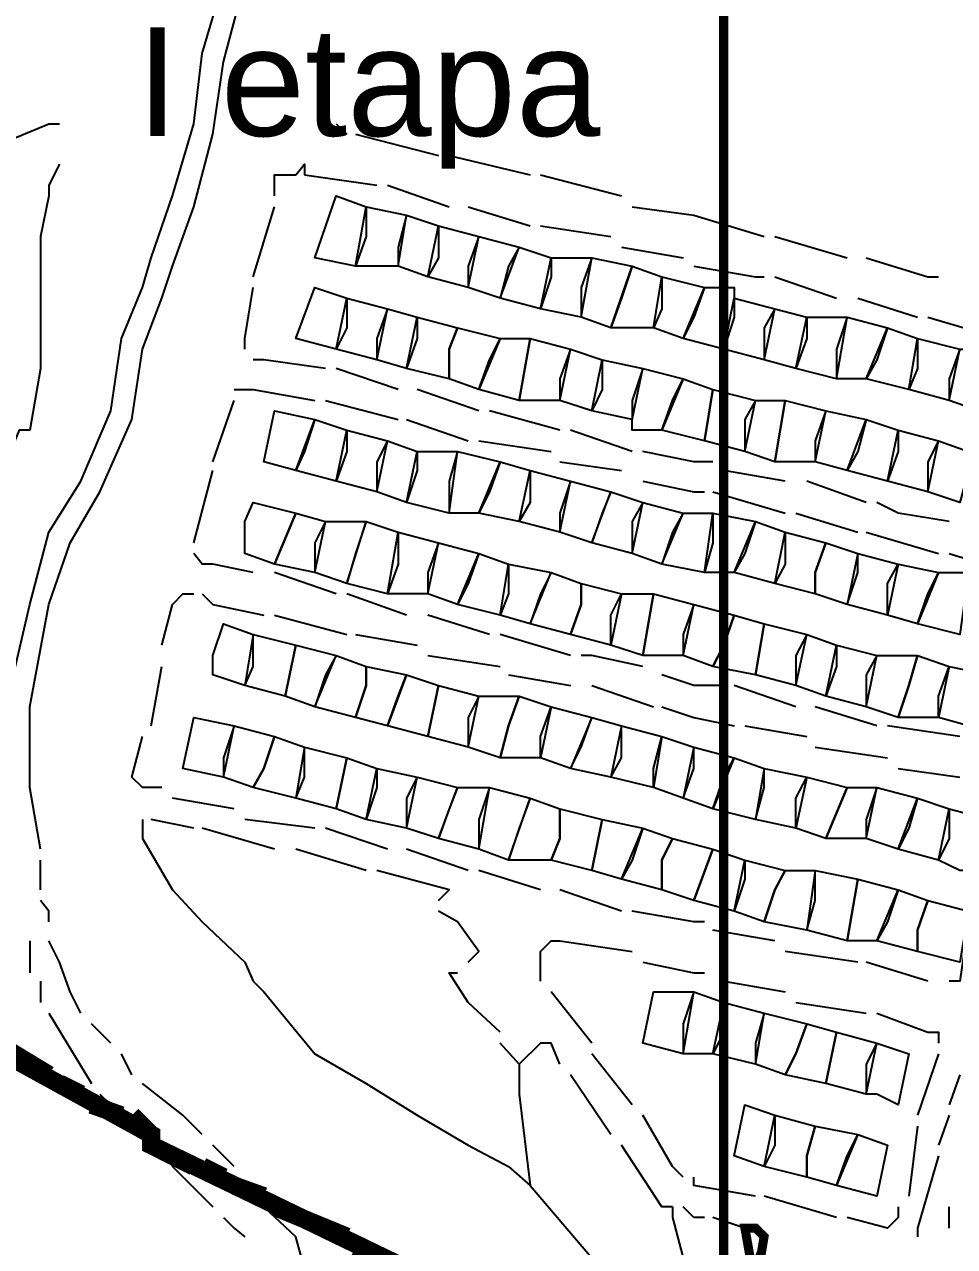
# Model space of a CAD drawing. Header units: millimetres. Extents: x -3588 to 75209, y -3737 to 38254.
# Drawn here: x 3952.7 to 4076.1, y 21318.2 to 21480.3 of the extents above; entities that cross this region are included whole.
import ezdxf

# ---------------------------------------------------------------- set-up
doc = ezdxf.new("R2010")
doc.units = ezdxf.units.MM
doc.layers.add('P', color=253, linetype='Continuous')
doc.layers.add('T', color=7, linetype='Continuous')

msp = doc.modelspace()

# ---------------------------------------------------------------- linework, layer by layer
at = {"layer": 'P'}
for points, const_width in [([(4045.472, 14444.355), (4045.472, 23770.582)], 1.2), ([(4003.398, 21315.245), (3969.534, 21331.617), (3969.534, 21333.025), (3918.162, 21361.255)], 2.417), ([(4000.869, 21316.653), (3969.534, 21331.617), (3969.534, 21333.025), (3918.162, 21361.255)], 1.2), ([(3955.979, 21340.931), (3946.665, 21346.58)], 2.417), ([(3960.22, 21338.386), (3957.387, 21339.794)], 2.417), ([(3965.581, 21335.569), (3961.628, 21336.978)], 2.417), ([(3975.183, 21328.784), (3969.534, 21331.617), (3969.534, 21333.025), (3966.989, 21335.569)], 2.417), ([(3979.136, 21327.376), (3976.304, 21328.784)], 2.417), ([(3984.497, 21324.831), (3980.545, 21326.255)], 2.417), ([(3995.508, 21319.47), (3985.906, 21323.423)], 2.417), ([(4049.697, 21312.7), (4050.833, 21319.47), (4049.697, 21320.606), (4048.288, 21320.606), (4049.697, 21312.7)], 1.2), ([(3999.461, 21316.653), (3996.628, 21318.061)], 2.417)]:
    msp.add_lwpolyline(points, dxfattribs=dict(at, const_width=const_width))
for points in [[(3949.209, 21372.266), (3949.209, 21379.036), (3950.618, 21391.182), (3953.434, 21403.313), (3955.979, 21412.915), (3960.22, 21419.685), (3964.173, 21428.999), (3965.581, 21438.601), (3968.398, 21445.371), (3969.534, 21449.324), (3972.351, 21457.518), (3975.183, 21467.104), (3976.304, 21476.418), (3979.136, 21486.02), (3981.953, 21498.167), (3983.073, 21506.345), (3998.037, 21571.272)], [(3954.859, 21370.858), (3953.434, 21379.036), (3953.434, 21389.758), (3955.979, 21403.313), (3958.812, 21411.507), (3962.748, 21418.277), (3966.989, 21427.879), (3968.398, 21437.193), (3970.942, 21443.963), (3972.351, 21448.204), (3975.183, 21456.093), (3977.712, 21465.696), (3979.136, 21475.298), (3981.953, 21486.02), (3984.497, 21496.743), (3985.906, 21506.345), (4002.278, 21571.272)], [(3949.209, 21464.287), (3955.979, 21467.104), (3957.387, 21467.104)], [(3994.084, 21467.104), (3995.508, 21465.696)], [(3996.628, 21465.696), (4007.639, 21462.879)], [(4009.047, 21462.879), (4019.786, 21460.334)], [(3957.387, 21461.743), (3955.979, 21458.926), (3955.979, 21457.518), (3954.859, 21452.157), (3954.859, 21446.779), (3954.859, 21434.648), (3953.434, 21426.455), (3952.026, 21426.455), (3949.209, 21419.685), (3948.073, 21411.507)], [(3985.906, 21457.518), (3985.906, 21460.334), (3987.314, 21460.334), (3988.722, 21460.334), (3989.859, 21461.743), (3989.859, 21460.334)], [(3989.859, 21460.334), (3999.461, 21458.926)], [(4021.194, 21460.334), (4031.916, 21457.518)], [(4000.869, 21458.926), (4009.047, 21456.093)], [(3998.037, 21452.157), (3996.628, 21448.204), (3991.267, 21449.324), (3994.084, 21457.518), (3998.037, 21456.093), (3998.037, 21452.157)], [(3983.073, 21446.779), (3985.906, 21456.093)], [(4002.278, 21450.732), (4002.278, 21448.204), (3996.628, 21448.204), (3998.037, 21456.093), (4003.398, 21454.973), (4002.278, 21450.732)], [(4007.639, 21449.324), (4006.231, 21446.779), (4002.278, 21448.204), (4003.398, 21454.973), (4007.639, 21453.565), (4007.639, 21449.324)], [(4011.592, 21456.093), (4019.786, 21453.565)], [(4033.325, 21456.093), (4041.519, 21454.973)], [(4041.519, 21454.973), (4050.833, 21452.157)], [(4011.592, 21448.204), (4011.592, 21445.371), (4006.231, 21446.779), (4007.639, 21453.565), (4013, 21452.157), (4011.592, 21448.204)], [(4021.194, 21453.565), (4030.508, 21452.157)], [(4016.953, 21448.204), (4015.833, 21443.963), (4011.592, 21445.371), (4013, 21452.157), (4018.361, 21450.732), (4016.953, 21448.204)], [(4052.241, 21452.157), (4061.843, 21449.324)], [(4022.602, 21446.779), (4021.194, 21442.554), (4015.833, 21443.963), (4018.361, 21450.732), (4022.602, 21449.324), (4022.602, 21446.779)], [(4031.916, 21450.732), (4040.11, 21449.324)], [(4026.555, 21445.371), (4026.555, 21441.418), (4021.194, 21442.554), (4022.602, 21449.324), (4027.964, 21449.324), (4026.555, 21445.371)], [(4031.916, 21443.963), (4030.508, 21440.01), (4026.555, 21441.418), (4027.964, 21449.324), (4033.325, 21448.204), (4031.916, 21443.963)], [(4037.278, 21442.554), (4036.157, 21440.01), (4030.508, 21440.01), (4033.325, 21448.204), (4037.278, 21446.779), (4037.278, 21442.554)], [(4041.519, 21448.204), (4049.697, 21446.779), (4050.833, 21446.779)], [(4064.372, 21449.324), (4072.566, 21446.779), (4073.974, 21446.779)], [(4041.519, 21441.418), (4040.11, 21438.601), (4036.157, 21440.01), (4037.278, 21446.779), (4042.927, 21445.371), (4041.519, 21441.418)], [(4052.241, 21446.779), (4060.435, 21443.963)], [(3981.953, 21437.193), (3981.953, 21438.601), (3983.073, 21445.371)], [(3995.508, 21440.01), (3994.084, 21437.193), (3988.722, 21438.601), (3991.267, 21445.371), (3995.508, 21443.963), (3995.508, 21440.01)], [(4046.88, 21441.418), (4045.472, 21437.193), (4040.11, 21438.601), (4042.927, 21445.371), (4046.88, 21445.371), (4046.88, 21443.963), (4046.88, 21441.418)], [(3999.461, 21438.601), (3999.461, 21435.769), (3994.084, 21437.193), (3995.508, 21443.963), (4000.869, 21442.554), (3999.461, 21438.601)], [(4050.833, 21440.01), (4050.833, 21435.769), (4045.472, 21437.193), (4046.88, 21443.963), (4052.241, 21442.554), (4050.833, 21440.01)], [(4063.252, 21443.963), (4071.158, 21441.418)], [(4004.822, 21438.601), (4003.398, 21434.648), (3999.461, 21435.769), (4000.869, 21442.554), (4004.822, 21441.418), (4004.822, 21438.601)], [(4056.482, 21438.601), (4055.058, 21434.648), (4050.833, 21435.769), (4052.241, 21442.554), (4056.482, 21441.418), (4056.482, 21438.601)], [(4009.047, 21437.193), (4009.047, 21433.24), (4003.398, 21434.648), (4004.822, 21441.418), (4010.183, 21440.01), (4009.047, 21437.193)], [(4060.435, 21437.193), (4060.435, 21433.24), (4055.058, 21434.648), (4056.482, 21441.418), (4061.843, 21441.418), (4060.435, 21437.193)], [(4065.796, 21435.769), (4064.372, 21433.24), (4060.435, 21433.24), (4061.843, 21441.418), (4067.205, 21440.01), (4065.796, 21435.769)], [(4072.566, 21441.418), (4082.168, 21438.601)], [(4009.047, 21437.193), (4010.183, 21440.01), (4015.833, 21438.601), (4013, 21431.832), (4009.047, 21433.24), (4009.047, 21437.193)], [(4014.408, 21435.769), (4015.833, 21438.601), (4019.786, 21438.601), (4018.361, 21430.407), (4013, 21431.832), (4014.408, 21435.769)], [(4023.723, 21433.24), (4023.723, 21430.407), (4018.361, 21430.407), (4019.786, 21438.601), (4025.147, 21437.193), (4023.723, 21433.24)], [(4071.158, 21434.648), (4070.021, 21431.832), (4064.372, 21433.24), (4067.205, 21440.01), (4071.158, 21438.601), (4071.158, 21434.648)], [(4075.383, 21433.24), (4075.383, 21430.407), (4070.021, 21431.832), (4071.158, 21438.601), (4076.807, 21437.193), (4075.383, 21433.24)], [(4029.372, 21431.832), (4027.964, 21428.999), (4023.723, 21430.407), (4025.147, 21437.193), (4029.372, 21435.769), (4029.372, 21431.832)], [(4080.76, 21433.24), (4079.335, 21428.999), (4075.383, 21430.407), (4076.807, 21437.193), (4082.168, 21437.193), (4080.76, 21435.769), (4080.76, 21433.24)], [(3992.675, 21434.648), (3984.497, 21435.769), (3983.073, 21435.769)], [(4033.325, 21430.407), (4033.325, 21427.879), (4027.964, 21428.999), (4029.372, 21435.769), (4034.733, 21434.648), (4033.325, 21430.407)], [(4002.278, 21431.832), (3994.084, 21434.648)], [(4037.278, 21426.455), (4033.325, 21426.455), (4033.325, 21427.879), (4034.733, 21434.648), (4040.11, 21433.24), (4037.278, 21426.455)], [(4038.686, 21430.407), (4040.11, 21433.24), (4044.047, 21431.832), (4042.927, 21425.046), (4037.278, 21426.455), (4038.686, 21430.407)], [(3977.712, 21422.23), (3980.545, 21430.407)], [(3980.545, 21431.832), (3981.953, 21431.832), (3983.073, 21431.832)], [(3983.073, 21431.832), (3991.267, 21430.407)], [(3992.675, 21430.407), (4002.278, 21427.879)], [(4013, 21428.999), (4004.822, 21431.832)], [(4048.288, 21427.879), (4048.288, 21423.638), (4042.927, 21425.046), (4044.047, 21431.832), (4049.697, 21430.407), (4048.288, 21427.879)], [(4052.241, 21422.23), (4048.288, 21423.638), (4049.697, 21430.407), (4053.65, 21430.407), (4052.241, 21422.23)], [(4057.602, 21425.046), (4057.602, 21422.23), (4052.241, 21422.23), (4053.65, 21430.407), (4059.011, 21428.999), (4057.602, 21425.046)], [(3989.859, 21423.638), (3988.722, 21421.093), (3984.497, 21422.23), (3985.906, 21428.999), (3991.267, 21427.879), (3989.859, 21423.638)], [(4023.723, 21426.455), (4014.408, 21428.999)], [(4063.252, 21423.638), (4061.843, 21421.093), (4057.602, 21422.23), (4059.011, 21428.999), (4064.372, 21427.879), (4063.252, 21423.638)], [(3995.508, 21423.638), (3994.084, 21419.685), (3988.722, 21421.093), (3991.267, 21427.879), (3995.508, 21426.455), (3995.508, 21423.638)], [(4003.398, 21427.879), (4011.592, 21425.046)], [(4068.613, 21423.638), (4067.205, 21419.685), (4061.843, 21421.093), (4064.372, 21427.879), (4068.613, 21426.455), (4068.613, 21423.638)], [(3999.461, 21422.23), (3999.461, 21418.277), (3994.084, 21419.685), (3995.508, 21426.455), (4000.869, 21425.046), (3999.461, 21422.23)], [(4033.325, 21423.638), (4025.147, 21426.455)], [(4072.566, 21422.23), (4072.566, 21418.277), (4067.205, 21419.685), (4068.613, 21426.455), (4073.974, 21425.046), (4072.566, 21422.23)], [(4004.822, 21421.093), (4003.398, 21416.868), (3999.461, 21418.277), (4000.869, 21425.046), (4004.822, 21423.638), (4004.822, 21421.093)], [(4013, 21425.046), (4022.602, 21423.638)], [(4077.927, 21421.093), (4076.807, 21416.868), (4072.566, 21418.277), (4073.974, 21425.046), (4077.927, 21423.638), (4077.927, 21421.093)], [(4009.047, 21419.685), (4009.047, 21415.444), (4003.398, 21416.868), (4004.822, 21423.638), (4010.183, 21423.638), (4009.047, 21419.685)], [(4014.408, 21418.277), (4013, 21415.444), (4009.047, 21415.444), (4010.183, 21423.638), (4015.833, 21422.23), (4014.408, 21418.277)], [(4044.047, 21422.23), (4041.519, 21422.23), (4034.733, 21423.638)], [(3975.183, 21411.507), (3977.712, 21421.093)], [(4019.786, 21416.868), (4018.361, 21414.324), (4013, 21415.444), (4015.833, 21422.23), (4019.786, 21421.093), (4019.786, 21416.868)], [(4023.723, 21415.444), (4023.723, 21412.915), (4018.361, 21414.324), (4019.786, 21421.093), (4025.147, 21419.685), (4023.723, 21415.444)], [(4023.723, 21422.23), (4031.916, 21421.093)], [(4053.65, 21419.685), (4045.472, 21421.093)], [(4029.372, 21415.444), (4027.964, 21411.507), (4023.723, 21412.915), (4025.147, 21419.685), (4030.508, 21418.277), (4029.372, 21415.444)], [(4034.733, 21419.685), (4041.519, 21418.277), (4042.927, 21418.277)], [(4064.372, 21416.868), (4056.482, 21419.685)], [(4033.325, 21414.324), (4033.325, 21410.083), (4027.964, 21411.507), (4030.508, 21418.277), (4034.733, 21416.868), (4033.325, 21414.324)], [(4044.047, 21418.277), (4053.65, 21415.444)], [(3981.953, 21414.324), (3983.073, 21416.868), (3988.722, 21415.444), (3985.906, 21408.674), (3981.953, 21410.083), (3981.953, 21414.324)], [(4038.686, 21412.915), (4037.278, 21408.674), (4033.325, 21410.083), (4034.733, 21416.868), (4040.11, 21415.444), (4038.686, 21412.915)], [(4075.383, 21414.324), (4068.613, 21415.444), (4065.796, 21416.868)], [(3991.267, 21411.507), (3991.267, 21407.554), (3985.906, 21408.674), (3988.722, 21415.444), (3992.675, 21414.324), (3991.267, 21411.507)], [(3996.628, 21410.083), (3995.508, 21406.13), (3991.267, 21407.554), (3992.675, 21414.324), (3998.037, 21414.324), (3996.628, 21410.083)], [(4002.278, 21408.674), (4000.869, 21404.722), (3995.508, 21406.13), (3998.037, 21414.324), (4002.278, 21412.915), (4002.278, 21408.674)], [(4044.047, 21411.507), (4042.927, 21407.554), (4037.278, 21408.674), (4040.11, 21415.444), (4044.047, 21415.444), (4044.047, 21411.507)], [(4048.288, 21410.083), (4046.88, 21407.554), (4042.927, 21407.554), (4044.047, 21415.444), (4049.697, 21414.324), (4048.288, 21410.083)], [(4053.65, 21408.674), (4052.241, 21406.13), (4046.88, 21407.554), (4049.697, 21414.324), (4053.65, 21412.915), (4053.65, 21408.674)], [(4055.058, 21415.444), (4063.252, 21412.915)], [(4006.231, 21407.554), (4006.231, 21404.722), (4000.869, 21404.722), (4002.278, 21412.915), (4007.639, 21411.507), (4006.231, 21407.554)], [(4057.602, 21407.554), (4057.602, 21404.722), (4052.241, 21406.13), (4053.65, 21412.915), (4059.011, 21411.507), (4057.602, 21407.554)], [(4064.372, 21412.915), (4073.974, 21410.083)], [(4011.592, 21406.13), (4010.183, 21403.313), (4006.231, 21404.722), (4007.639, 21411.507), (4013, 21410.083), (4011.592, 21406.13)], [(4057.602, 21407.554), (4059.011, 21411.507), (4063.252, 21410.083), (4061.843, 21403.313), (4057.602, 21404.722), (4057.602, 21407.554)], [(3983.073, 21407.554), (3977.712, 21408.674), (3976.304, 21408.674), (3975.183, 21410.083)], [(4016.953, 21404.722), (4015.833, 21401.905), (4010.183, 21403.313), (4013, 21410.083), (4016.953, 21408.674), (4016.953, 21404.722)], [(4063.252, 21407.554), (4063.252, 21410.083), (4068.613, 21408.674), (4067.205, 21401.905), (4061.843, 21403.313), (4063.252, 21407.554)], [(4075.383, 21410.083), (4083.576, 21407.554)], [(4021.194, 21404.722), (4019.786, 21400.769), (4015.833, 21401.905), (4016.953, 21408.674), (4022.602, 21407.554), (4021.194, 21404.722)], [(4067.205, 21406.13), (4068.613, 21408.674), (4073.974, 21407.554), (4071.158, 21400.769), (4067.205, 21401.905), (4067.205, 21406.13)], [(3994.084, 21404.722), (3985.906, 21407.554)], [(4026.555, 21403.313), (4025.147, 21399.36), (4019.786, 21400.769), (4022.602, 21407.554), (4026.555, 21406.13), (4026.555, 21403.313)], [(4026.555, 21403.313), (4026.555, 21406.13), (4031.916, 21404.722), (4030.508, 21397.952), (4025.147, 21399.36), (4026.555, 21403.313)], [(4072.566, 21404.722), (4073.974, 21407.554), (4077.927, 21407.554), (4076.807, 21399.36), (4071.158, 21400.769), (4072.566, 21404.722)], [(3970.942, 21397.952), (3972.351, 21403.313), (3973.759, 21404.722), (3975.183, 21404.722)], [(3976.304, 21404.722), (3977.712, 21403.313), (3984.497, 21401.905)], [(4003.398, 21401.905), (3995.508, 21404.722)], [(4030.508, 21401.905), (4031.916, 21404.722), (4036.157, 21404.722), (4034.733, 21396.544), (4030.508, 21397.952), (4030.508, 21401.905)], [(4040.11, 21399.36), (4040.11, 21396.544), (4034.733, 21396.544), (4036.157, 21404.722), (4041.519, 21403.313), (4040.11, 21399.36)], [(4045.472, 21397.952), (4044.047, 21395.119), (4040.11, 21396.544), (4041.519, 21403.313), (4046.88, 21401.905), (4045.472, 21397.952)], [(3985.906, 21401.905), (3995.508, 21399.36)], [(4014.408, 21399.36), (4006.231, 21401.905)], [(4045.472, 21397.952), (4046.88, 21401.905), (4050.833, 21400.769), (4049.697, 21393.999), (4044.047, 21395.119), (4045.472, 21397.952)], [(3977.712, 21396.544), (3979.136, 21400.769), (3983.073, 21399.36), (3981.953, 21392.591), (3977.712, 21393.999), (3977.712, 21396.544)], [(4055.058, 21396.544), (4055.058, 21392.591), (4049.697, 21393.999), (4050.833, 21400.769), (4056.482, 21399.36), (4055.058, 21396.544)], [(3983.073, 21395.119), (3983.073, 21399.36), (3988.722, 21397.952), (3987.314, 21391.182), (3981.953, 21392.591), (3983.073, 21395.119)], [(3992.675, 21393.999), (3991.267, 21389.758), (3987.314, 21391.182), (3988.722, 21397.952), (3994.084, 21396.544), (3992.675, 21393.999)], [(3996.628, 21399.36), (4004.822, 21397.952)], [(4025.147, 21396.544), (4015.833, 21399.36)], [(4060.435, 21395.119), (4059.011, 21391.182), (4055.058, 21392.591), (4056.482, 21399.36), (4060.435, 21397.952), (4060.435, 21395.119)], [(4064.372, 21393.999), (4064.372, 21389.758), (4059.011, 21391.182), (4060.435, 21397.952), (4065.796, 21396.544), (4064.372, 21393.999)], [(3998.037, 21392.591), (3996.628, 21388.35), (3991.267, 21389.758), (3994.084, 21396.544), (3998.037, 21395.119), (3998.037, 21392.591)], [(4006.231, 21396.544), (4015.833, 21395.119)], [(4034.733, 21395.119), (4027.964, 21396.544), (4026.555, 21396.544)], [(4070.021, 21392.591), (4068.613, 21388.35), (4064.372, 21389.758), (4065.796, 21396.544), (4071.158, 21396.544), (4070.021, 21392.591)], [(4070.021, 21392.591), (4071.158, 21396.544), (4075.383, 21395.119), (4073.974, 21388.35), (4068.613, 21388.35), (4070.021, 21392.591)], [(3969.534, 21387.229), (3970.942, 21395.119)], [(3998.037, 21392.591), (3998.037, 21395.119), (4003.398, 21393.999), (4000.869, 21387.229), (3996.628, 21388.35), (3998.037, 21392.591)], [(4073.974, 21391.182), (4075.383, 21395.119), (4080.76, 21393.999), (4077.927, 21387.229), (4073.974, 21388.35), (4073.974, 21391.182)], [(4002.278, 21391.182), (4003.398, 21393.999), (4007.639, 21392.591), (4006.231, 21385.805), (4000.869, 21387.229), (4002.278, 21391.182)], [(4016.953, 21393.999), (4025.147, 21392.591)], [(4045.472, 21392.591), (4041.519, 21392.591), (4037.278, 21393.999)], [(4011.592, 21388.35), (4011.592, 21384.397), (4006.231, 21385.805), (4007.639, 21392.591), (4013, 21391.182), (4011.592, 21388.35)], [(4027.964, 21392.591), (4036.157, 21389.758)], [(4055.058, 21389.758), (4046.88, 21392.591)], [(4016.953, 21387.229), (4015.833, 21382.988), (4011.592, 21384.397), (4013, 21391.182), (4018.361, 21391.182), (4016.953, 21387.229)], [(4016.953, 21387.229), (4018.361, 21391.182), (4022.602, 21389.758), (4021.194, 21382.988), (4015.833, 21382.988), (4016.953, 21387.229)], [(3979.136, 21382.988), (3979.136, 21380.444), (3973.759, 21381.58), (3975.183, 21388.35), (3980.545, 21387.229), (3979.136, 21382.988)], [(4021.194, 21385.805), (4022.602, 21389.758), (4027.964, 21388.35), (4025.147, 21381.58), (4021.194, 21382.988), (4021.194, 21385.805)], [(4026.555, 21384.397), (4027.964, 21388.35), (4031.916, 21387.229), (4030.508, 21380.444), (4025.147, 21381.58), (4026.555, 21384.397)], [(4037.278, 21389.758), (4041.519, 21388.35), (4046.88, 21387.229)], [(4065.796, 21387.229), (4057.602, 21389.758)], [(3984.497, 21381.58), (3983.073, 21379.036), (3979.136, 21380.444), (3980.545, 21387.229), (3985.906, 21385.805), (3984.497, 21381.58)], [(4031.916, 21382.988), (4031.916, 21387.229), (4037.278, 21385.805), (4036.157, 21379.036), (4030.508, 21380.444), (4031.916, 21382.988)], [(4048.288, 21387.229), (4056.482, 21385.805)], [(4076.807, 21385.805), (4067.205, 21387.229)], [(3970.942, 21379.036), (3969.534, 21379.036), (3968.398, 21379.036), (3966.989, 21380.444), (3968.398, 21385.805)], [(3984.497, 21381.58), (3985.906, 21385.805), (3989.859, 21384.397), (3988.722, 21377.627), (3983.073, 21379.036), (3984.497, 21381.58)], [(4036.157, 21381.58), (4037.278, 21385.805), (4041.519, 21384.397), (4040.11, 21377.627), (4036.157, 21379.036), (4036.157, 21381.58)], [(3989.859, 21380.444), (3989.859, 21384.397), (3995.508, 21382.988), (3994.084, 21376.219), (3988.722, 21377.627), (3989.859, 21380.444)], [(4041.519, 21381.58), (4041.519, 21384.397), (4046.88, 21382.988), (4044.047, 21376.219), (4040.11, 21377.627), (4041.519, 21381.58)], [(4057.602, 21384.397), (4067.205, 21382.988)], [(3999.461, 21379.036), (3998.037, 21374.795), (3994.084, 21376.219), (3995.508, 21382.988), (3999.461, 21381.58), (3999.461, 21379.036)], [(4045.472, 21380.444), (4046.88, 21382.988), (4050.833, 21381.58), (4049.697, 21374.795), (4044.047, 21376.219), (4045.472, 21380.444)], [(4003.398, 21377.627), (4003.398, 21373.674), (3998.037, 21374.795), (3999.461, 21381.58), (4004.822, 21380.444), (4003.398, 21377.627)], [(4009.047, 21376.219), (4007.639, 21372.266), (4003.398, 21373.674), (4004.822, 21380.444), (4010.183, 21379.036), (4009.047, 21376.219)], [(4050.833, 21379.036), (4050.833, 21381.58), (4056.482, 21380.444), (4055.058, 21373.674), (4049.697, 21374.795), (4050.833, 21379.036)], [(4055.058, 21377.627), (4056.482, 21380.444), (4061.843, 21379.036), (4059.011, 21372.266), (4055.058, 21373.674), (4055.058, 21377.627)], [(4068.613, 21381.58), (4076.807, 21380.444)], [(4013, 21374.795), (4013, 21370.858), (4007.639, 21372.266), (4010.183, 21379.036), (4014.408, 21379.036), (4013, 21374.795)], [(4018.361, 21373.674), (4016.953, 21369.433), (4013, 21370.858), (4014.408, 21379.036), (4019.786, 21377.627), (4018.361, 21373.674)], [(4064.372, 21374.795), (4064.372, 21372.266), (4059.011, 21372.266), (4061.843, 21379.036), (4065.796, 21379.036), (4064.372, 21374.795)], [(4070.021, 21373.674), (4068.613, 21370.858), (4064.372, 21372.266), (4065.796, 21379.036), (4071.158, 21377.627), (4070.021, 21373.674)], [(3980.545, 21376.219), (3972.351, 21377.627)], [(4023.723, 21372.266), (4022.602, 21369.433), (4016.953, 21369.433), (4019.786, 21377.627), (4023.723, 21376.219), (4023.723, 21372.266)], [(4075.383, 21372.266), (4073.974, 21369.433), (4068.613, 21370.858), (4071.158, 21377.627), (4075.383, 21376.219), (4075.383, 21372.266)], [(4023.723, 21372.266), (4023.723, 21376.219), (4029.372, 21374.795), (4027.964, 21368.025), (4022.602, 21369.433), (4023.723, 21372.266)], [(4076.807, 21368.025), (4073.974, 21369.433), (4075.383, 21376.219), (4080.76, 21374.795), (4079.335, 21368.025), (4076.807, 21368.025)], [(3968.398, 21374.795), (3968.398, 21372.266), (3972.351, 21365.48), (3976.304, 21361.255), (3981.953, 21355.894), (3983.073, 21353.35)], [(3975.183, 21373.674), (3969.534, 21374.795)], [(3985.906, 21370.858), (3976.304, 21373.674)], [(3991.267, 21373.674), (3981.953, 21374.795)], [(4000.869, 21370.858), (3992.675, 21373.674)], [(4033.325, 21369.433), (4031.916, 21366.905), (4027.964, 21368.025), (4029.372, 21374.795), (4034.733, 21373.674), (4033.325, 21369.433)], [(4037.278, 21369.433), (4037.278, 21365.48), (4031.916, 21366.905), (4034.733, 21373.674), (4038.686, 21372.266), (4037.278, 21369.433)], [(4037.278, 21369.433), (4038.686, 21372.266), (4044.047, 21370.858), (4041.519, 21364.072), (4037.278, 21365.48), (4037.278, 21369.433)], [(3998.037, 21368.025), (3988.722, 21370.858)], [(4011.592, 21368.025), (4003.398, 21370.858)], [(4048.288, 21366.905), (4046.88, 21362.664), (4041.519, 21364.072), (4044.047, 21370.858), (4048.288, 21369.433), (4048.288, 21366.905)], [(3954.859, 21365.48), (3954.859, 21369.433)], [(4052.241, 21365.48), (4050.833, 21361.255), (4046.88, 21362.664), (4048.288, 21369.433), (4053.65, 21368.025), (4052.241, 21365.48)], [(4007.639, 21364.072), (4009.047, 21365.48), (3999.461, 21368.025)], [(4021.194, 21365.48), (4013, 21368.025)], [(4052.241, 21365.48), (4053.65, 21368.025), (4057.602, 21368.025), (4056.482, 21360.119), (4050.833, 21361.255), (4052.241, 21365.48)], [(4057.602, 21364.072), (4057.602, 21368.025), (4063.252, 21366.905), (4061.843, 21358.711), (4056.482, 21360.119), (4057.602, 21364.072)], [(4067.205, 21361.255), (4065.796, 21358.711), (4061.843, 21358.711), (4063.252, 21366.905), (4068.613, 21365.48), (4067.205, 21361.255)], [(3955.979, 21361.255), (3955.979, 21362.664), (3954.859, 21364.072)], [(4031.916, 21362.664), (4023.723, 21365.48)], [(4071.158, 21360.119), (4071.158, 21357.303), (4065.796, 21358.711), (4068.613, 21365.48), (4072.566, 21364.072), (4071.158, 21360.119)], [(4071.158, 21360.119), (4072.566, 21364.072), (4077.927, 21362.664), (4076.807, 21355.894), (4071.158, 21357.303), (4071.158, 21360.119)], [(4011.592, 21355.894), (4013, 21357.303), (4010.183, 21361.255), (4007.639, 21362.664)], [(4042.927, 21361.255), (4041.519, 21361.255), (4033.325, 21362.664)], [(4077.927, 21361.255), (4076.807, 21353.35), (4075.383, 21353.35)], [(4052.241, 21358.711), (4044.047, 21360.119)], [(3953.434, 21358.711), (3953.434, 21357.303), (3953.434, 21354.47)], [(3960.22, 21349.109), (3958.812, 21351.941), (3957.387, 21355.894), (3955.979, 21358.711)], [(4021.194, 21353.35), (4021.194, 21354.47), (4021.194, 21355.894), (4021.194, 21357.303), (4022.602, 21358.711), (4023.723, 21358.711)], [(4023.723, 21358.711), (4033.325, 21357.303)], [(4034.733, 21355.894), (4041.519, 21354.47), (4042.927, 21354.47)], [(4063.252, 21355.894), (4053.65, 21357.303)], [(4072.566, 21353.35), (4064.372, 21355.894)], [(4015.833, 21346.58), (4011.592, 21350.533), (4009.047, 21354.47), (4010.183, 21354.47)], [(3954.859, 21353.35), (3954.859, 21350.533)], [(3983.073, 21353.35), (3984.497, 21351.941), (3991.267, 21343.747), (3998.037, 21339.794), (4004.822, 21335.569), (4011.592, 21331.617), (4016.953, 21328.784), (4019.786, 21326.255)], [(4045.472, 21353.35), (4053.65, 21351.941)], [(4027.964, 21345.156), (4022.602, 21351.941)], [(4040.11, 21347.7), (4040.11, 21343.747), (4034.733, 21345.156), (4036.157, 21351.941), (4041.519, 21351.941), (4040.11, 21347.7)], [(4045.472, 21346.58), (4044.047, 21343.747), (4040.11, 21343.747), (4041.519, 21351.941), (4045.472, 21350.533), (4045.472, 21346.58)], [(4049.697, 21345.156), (4049.697, 21342.339), (4044.047, 21343.747), (4045.472, 21350.533), (4050.833, 21349.109), (4049.697, 21345.156)], [(4055.058, 21350.533), (4064.372, 21349.109)], [(3955.979, 21349.109), (3961.628, 21339.794)], [(3964.173, 21345.156), (3962.748, 21346.58), (3961.628, 21347.7)], [(4055.058, 21343.747), (4053.65, 21340.931), (4049.697, 21342.339), (4050.833, 21349.109), (4056.482, 21347.7), (4055.058, 21343.747)], [(4055.058, 21343.747), (4056.482, 21347.7), (4060.435, 21346.58), (4059.011, 21339.794), (4053.65, 21340.931), (4055.058, 21343.747)], [(4065.796, 21349.109), (4072.566, 21346.58), (4073.974, 21346.58), (4073.974, 21345.156)], [(4064.372, 21342.339), (4064.372, 21338.386), (4059.011, 21339.794), (4060.435, 21346.58), (4065.796, 21345.156), (4064.372, 21342.339)], [(4023.723, 21342.339), (4022.602, 21345.156), (4021.194, 21345.156), (4018.361, 21342.339), (4015.833, 21345.156)], [(4065.796, 21338.386), (4064.372, 21338.386), (4065.796, 21345.156), (4070.021, 21343.747), (4068.613, 21336.978), (4065.796, 21338.386)], [(3966.989, 21340.931), (3965.581, 21343.747)], [(4033.325, 21336.978), (4027.964, 21343.747)], [(4073.974, 21343.747), (4071.158, 21335.569)], [(4018.361, 21342.339), (4018.361, 21338.386), (4019.786, 21326.255)], [(3976.304, 21333.025), (3973.759, 21335.569), (3968.398, 21339.794)], [(4030.508, 21333.025), (4025.147, 21340.931)], [(4076.807, 21340.931), (4075.383, 21336.978)], [(3962.748, 21338.386), (3965.581, 21335.569)], [(4052.241, 21331.617), (4050.833, 21328.784), (4046.88, 21330.208), (4048.288, 21336.978), (4052.241, 21335.569), (4052.241, 21331.617)], [(4040.11, 21327.376), (4038.686, 21328.784), (4034.733, 21335.569)], [(4056.482, 21330.208), (4056.482, 21327.376), (4050.833, 21328.784), (4052.241, 21335.569), (4057.602, 21334.145), (4056.482, 21330.208)], [(4075.383, 21335.569), (4073.974, 21331.617)], [(3966.989, 21334.145), (3969.534, 21333.025)], [(4056.482, 21330.208), (4057.602, 21334.145), (4063.252, 21333.025), (4060.435, 21326.255), (4056.482, 21327.376), (4056.482, 21330.208)], [(4071.158, 21334.145), (4070.021, 21324.831)], [(3970.942, 21331.617), (3972.351, 21328.784), (3977.712, 21323.423)], [(3980.545, 21328.784), (3977.712, 21331.617)], [(4038.686, 21323.423), (4037.278, 21323.423), (4031.916, 21331.617)], [(4061.843, 21330.208), (4063.252, 21333.025), (4067.205, 21331.617), (4065.796, 21324.831), (4060.435, 21326.255), (4061.843, 21330.208)], [(4073.974, 21330.208), (4071.158, 21320.606), (4071.158, 21319.47)], [(3983.073, 21324.831), (3983.073, 21326.255), (3980.545, 21327.376)], [(4049.697, 21324.831), (4041.519, 21326.255), (4041.519, 21327.376)], [(4019.786, 21326.255), (4027.964, 21316.653), (4036.157, 21309.884), (4038.686, 21308.459), (4041.519, 21308.459)], [(3989.859, 21315.245), (3988.722, 21319.47), (3984.497, 21323.423)], [(4038.686, 21323.423), (4038.686, 21322.014), (4041.519, 21311.292)], [(4041.519, 21322.014), (4040.11, 21323.423)], [(4060.435, 21322.014), (4050.833, 21324.831)], [(4068.613, 21323.423), (4068.613, 21322.014), (4067.205, 21320.606), (4061.843, 21322.014)], [(4075.383, 21320.606), (4075.383, 21323.423)], [(3979.136, 21322.014), (3980.545, 21320.606), (3981.953, 21319.47)], [(4042.927, 21322.014), (4041.519, 21322.014)], [(4049.697, 21316.653), (4050.833, 21319.47), (4049.697, 21320.606), (4048.288, 21320.606), (4044.047, 21322.014)]]:
    msp.add_lwpolyline(points, dxfattribs=at)

# ---------------------------------------------------------------- texts
at = {"layer": 'T', "insert": (3967.582, 21479.875), "char_height": 14.40334, "attachment_point": 1}
msp.add_mtext('{\\fArial|b0|i0|c0|p18;I etapa}', dxfattribs=at)

doc.saveas('drawing.dxf')
